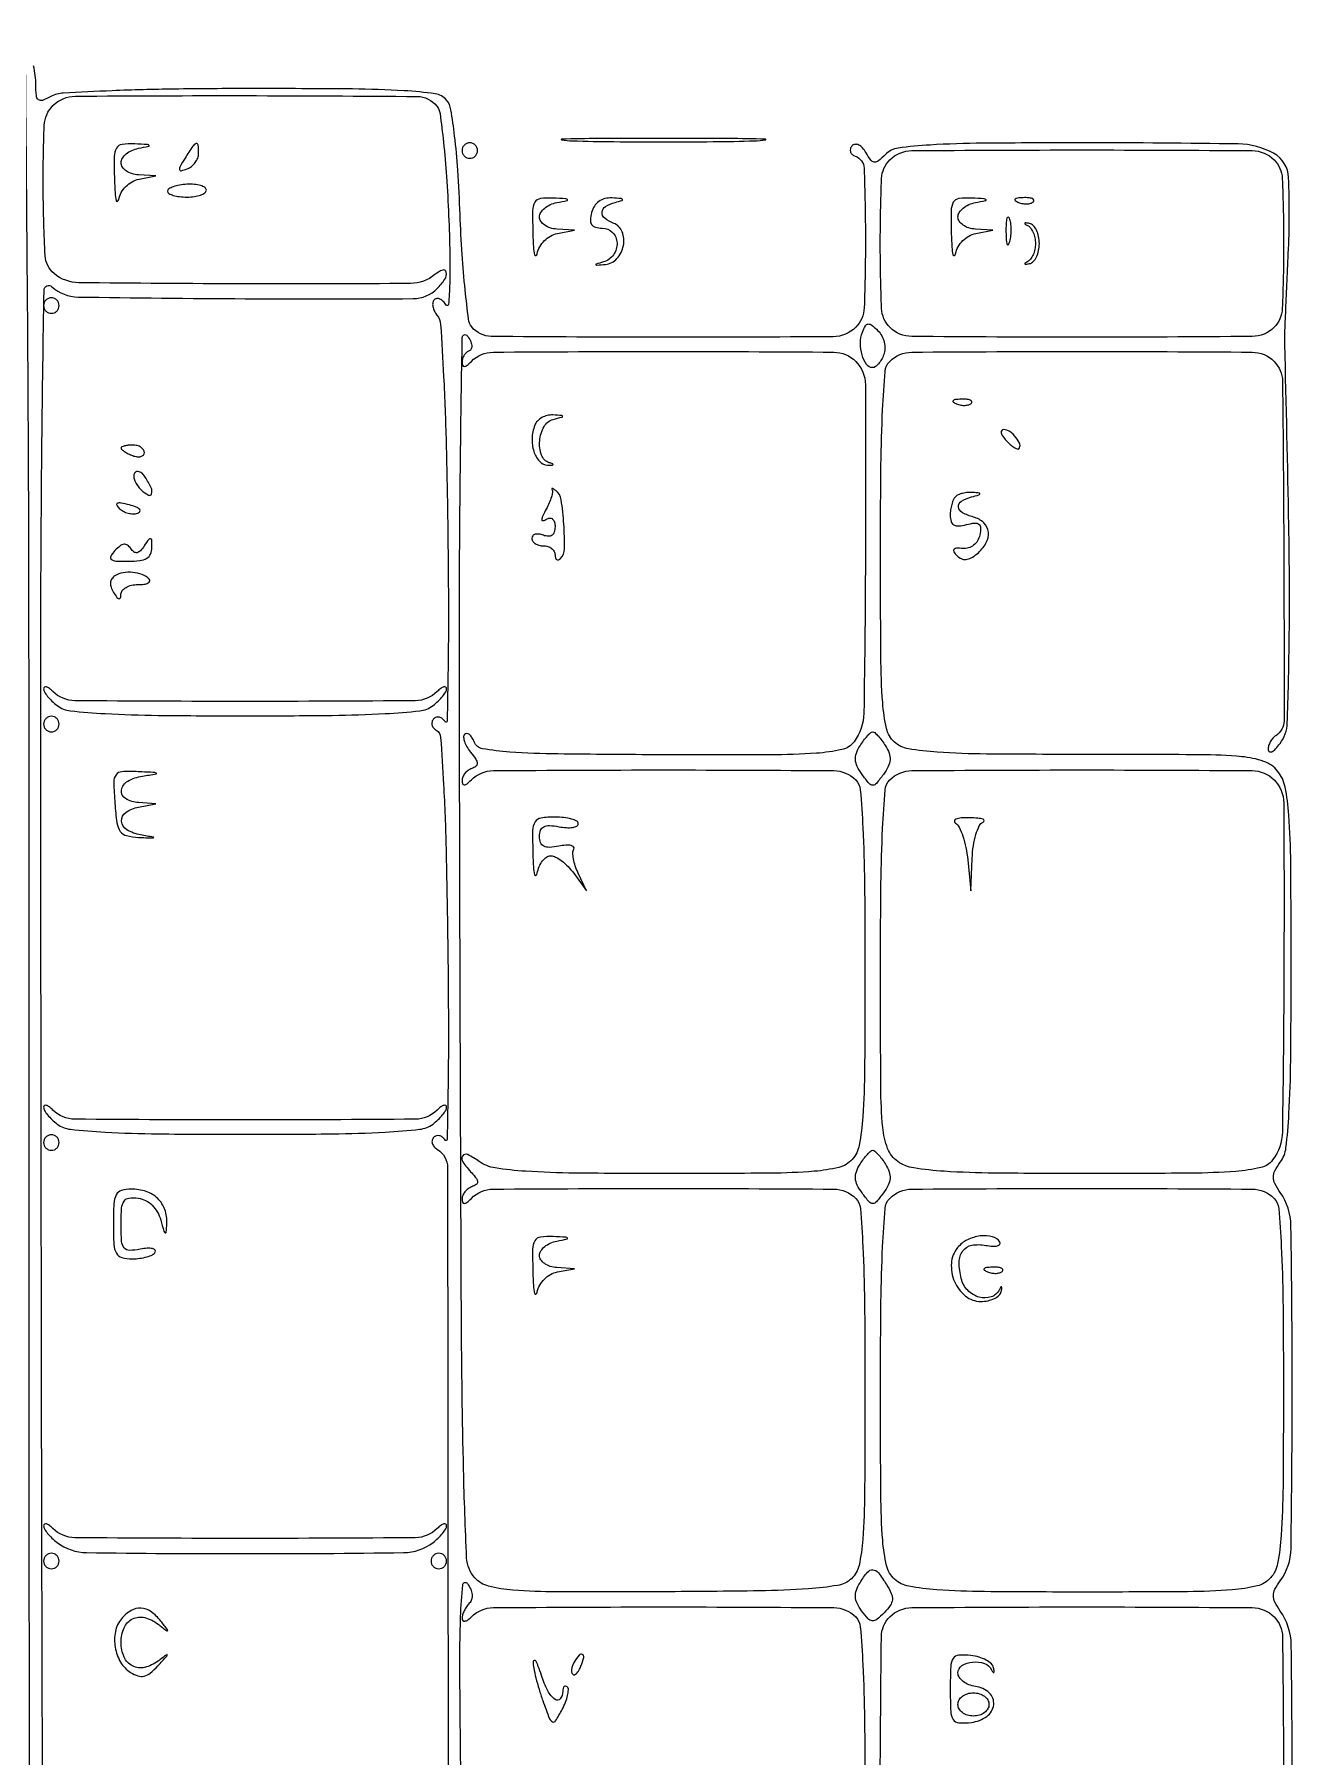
# Model space of a CAD drawing. Extents: x 0 to 512, y 0 to 435.
# Drawn here: x 242.8 to 405.6, y 212.8 to 435 of the extents above; entities that cross this region are included whole.
import ezdxf

# ---------------------------------------------------------------- set-up
doc = ezdxf.new("R2010")
doc.units = 0

msp = doc.modelspace()

# ---------------------------------------------------------------- linework, layer by layer
for points in [[(241.62366, 430.722993, -0.00039), (241.880004, 401.160107, -0.001711), (242.06395, 359.991197, -0.00037), (242.085674, 288.80864, 0.000412), (242.107058, 233.840465, 0.000647), (242.225457, 186.594976, 0.000156), (242.395562, 145.218803, 0.025651)], [(405.141723, 206.418368, 0.003882), (405.00864, 227.195031, 0.150328), (403.599913, 231.553891, -0.033417), (402.901901, 232.707332, -0.119918), (402.699827, 233.537765, -0.122712), (402.904038, 234.357313, -0.035757), (403.599913, 235.467527, 0.155491), (404.981333, 239.596494, 0.003588), (405.131068, 260.464684, 0.003679), (404.97782, 281.294355, 0.150189), (403.599913, 285.553891, -0.033417), (402.901901, 286.707332, -0.119918), (402.699827, 287.537765, -0.122712), (402.904038, 288.357313, -0.035757), (403.599913, 289.467527, 0.128963), (404.330233, 291.323644, 0.015665), (404.714277, 295.725665, 0.011449), (404.940856, 302.631747, 0.002475), (405, 314.580346, 0.001949), (404.947595, 328.02125, 0.015282), (404.707931, 334.266195, 0.032619), (404.221078, 337.873986, 0.121339), (403.25, 339.932159, 0.139454), (401.461423, 341.185781, 0.061931), (398.619364, 341.793053, 0.020252), (393.265486, 342.041135, 0.001483), (378.534541, 342.082943, -0.002087), (365.676213, 342.13497, -0.014206), (359.332289, 342.367457, -0.026447), (355.603377, 342.809234, -0.142135), (353.784541, 343.694988, -0.155231), (352.776971, 345.425609, -0.036836), (352.28672, 348.769176, -0.016188), (352.049313, 354.764702, -0.001801), (352, 368.454988, -0.002775), (352.060932, 379.431769, -0.009538), (352.275924, 386.554046, -0.008107), (352.600497, 391.504928, -0.177768), (353.2, 392.8, -0.196793), (356.037071, 393.988733, -0.002039), (378, 394.078314, -0.002039), (399.962929, 393.988733, -0.196793), (402.8, 392.8, -0.196074), (403.883077, 390.2251, -0.001696), (404.047289, 368.427776, -0.001412), (404.076256, 346.426962, -0.259531), (403, 344.5, 0.076707), (402.619786, 344.175378, 0.05495), (402.303092, 343.713662, 0.054799), (402.093722, 343.192381, 0.074923), (402.031803, 342.690983, 0.26766), (402.187746, 342.436494, 0.249168), (402.495408, 342.433543, 0.083458), (402.984701, 342.801912, 0.027944), (403.56537, 343.487035, 0.154183), (404.498945, 346.115882, 0.005877), (404.746215, 356.624458, 0.007505), (404.697586, 371.648006, 0.002132), (404.171851, 395, -0.015578), (404.176271, 396.009044, -0.000929), (404.290171, 399.053833, -0.001396), (404.442698, 402.679913, -0.001029), (404.631049, 406.6939, 0.022264), (404.674569, 416.52346, 0.263137), (402.737332, 419.650095, 0.122244), (398.181239, 420.853373, 0.003732), (378.536245, 421, 0.002026), (365.219982, 420.946056, 0.012568), (358.38996, 420.718968, 0.020045), (354.292194, 420.314213, 0.163139), (352.628919, 419.486062, -0.024952), (351.728906, 418.671658, -0.19806), (351.20274, 418.512031, -0.214623), (350.742165, 418.775334, -0.029614), (350.132493, 419.727731, 0.055044), (349.692407, 420.343939, 0.097528), (349.195729, 420.718542, 0.140498), (348.720247, 420.801429, 0.179453), (348.325003, 420.604765, 0.112582), (348.108603, 420.235212, 0.155205), (348.109532, 419.853133, 0.141799), (348.335597, 419.517031, 0.088718), (348.75, 419.279762, -0.307577), (349.887959, 417.722244, -0.007983), (350.053378, 408.649456, -0.009937), (349.895982, 399.711739, -0.189189), (348.8, 397.2, -0.196955), (345.893468, 395.983227, -0.002136), (323.89201, 395.911446, -0.001944), (301.772705, 396.019772, -0.226271), (299.250668, 397.25, -0.137192), (298.836525, 398.231632, -0.005774), (298.398072, 402.027234, -0.009582), (298.012771, 406.587326, -0.006631), (297.744356, 411.757605, 0.006531), (297.449609, 417.457159, 0.013353), (297.04085, 421.915286, 0.012179), (296.558922, 425.274452, 0.132231), (295.993688, 426.507605, 0.187301), (294.521921, 427.326528, 0.019566), (290.517892, 427.721485, 0.012749), (283.841062, 427.946569, 0.00205), (270.811814, 428, 0.003385), (260.811868, 427.9323, 0.006611), (252.842962, 427.718995, 0.004065), (246.538652, 427.415449, 0.10922), (244.934259, 426.964816, -0.033432), (243.856112, 426.47744, -0.265543), (243.336419, 426.562048, -0.204803), (243.059451, 427.085991, -0.020569), (243, 428.530558, 0.033125), (242.924578, 429.667761, 0.022994), (242.695915, 430.93565, 0.023271)], [(243.876482, 204.603981, -0.000416), (243.716775, 269.821359, -0.000253), (243.627749, 349.927438, -0.002719), (243.784602, 382.385532, -0.001791), (244.056118, 401.985762, -0.644137), (245.078741, 402.428862, 0.182022), (248.441516, 401.103227, 0.0027), (270.021492, 400.887373, 0.002549), (291.681658, 400.89811, 0.197459), (294.8, 402.2, 0.049787), (295.771109, 403.386482, 0.19008), (295.967368, 404.303952, 0.470127), (295.500062, 404.575828, 0.085386), (294.500336, 404.000279, -0.173234), (291.342116, 402.84865, -0.002245), (269.933866, 402.803497, -0.002257), (248.533221, 402.951032, -0.171996), (245.358719, 404.117253, -0.209495), (244.19692, 406.432701, -0.01118), (243.946931, 414.853481, -0.011758), (244.082888, 423.247603, -0.188612), (245.2, 425.8, -0.196955), (248.106559, 427.016784, -0.002136), (270.108031, 427.088566, -0.001943), (292.228038, 426.980283, -0.226469), (294.747801, 425.75, -0.135817), (295.162092, 424.773329, -0.005989), (295.604727, 421.07827, -0.009756), (295.995628, 416.634153, -0.006779), (296.271005, 411.601557, -0.00559), (296.418018, 406.690666, -0.011535), (296.401414, 402.849144, -0.011336), (296.266119, 400.148839, -0.727311), (295.955133, 400.072596, 0.05892), (295.579791, 400.545118, 0.092966), (295.152665, 400.835087, 0.126152), (294.744362, 400.900993, 0.175379), (294.411872, 400.745206, 0.155943), (294.224959, 400.382649, 0.085822), (294.227284, 399.878752, 0.071213), (294.413438, 399.313275, 0.056978), (294.762074, 398.774166, -0.157471), (295.238685, 397.56512, -0.0031), (295.621529, 390.846667, -0.006402), (295.943464, 382.360691, -0.002978), (296.154575, 371.344253, -0.002442), (296.237401, 361.390745, -0.004357), (296.194191, 353.20275, -0.001487), (296.078611, 346.390179, -0.74788), (295.804373, 346.315293, 0.082414), (295.480028, 346.686941, 0.114075), (295.085309, 346.883308, 0.130055), (294.683161, 346.873578, 0.126303), (294.333333, 346.666667, 0.125831), (294.12599, 346.316852, 0.129724), (294.11525, 345.914691, 0.114071), (294.310055, 345.519984, 0.082721), (294.6798, 345.195627, -0.240901), (295.236872, 344.272515, -0.004111), (295.613965, 338.193571, -0.007634), (295.9311, 329.952326, -0.002524), (296.15084, 317.844144, -0.002397), (296.235092, 307.698891, -0.00427), (296.193094, 299.349471, -0.001428), (296.078767, 292.390203, -0.748153), (295.804373, 292.315183, 0.082407), (295.480028, 292.686874, 0.114075), (295.085309, 292.883276, 0.130062), (294.683161, 292.873569, 0.126314), (294.333333, 292.666667, 0.143688), (294.138362, 292.309752, 0.130533), (294.157311, 291.889362, 0.106308), (294.397543, 291.466325, 0.07236), (294.822986, 291.109401, -0.25958), (296.123153, 288.781034, -0.000173), (296.196939, 213.145479, -0.00023), (296.209652, 137.972826, -0.174858)], [(297.846901, 210.099377, -0.001791), (297.719709, 223.545617, -0.009824), (297.819686, 230.80515, -0.015482), (298.085851, 234.933755, -0.68764), (298.682679, 235.099377, -0.05223), (299.111584, 234.371295, -0.082749), (299.299286, 233.673774, -0.100781), (299.235197, 233.054554, -0.118597), (298.932679, 232.55, 0.045799), (298.575716, 232.112763, 0.036766), (298.273975, 231.585313, 0.03802), (298.066905, 231.051648, 0.073665), (298, 230.6, 0.186338), (298.105558, 230.326591, 0.255088), (298.35, 230.241667, 0.116259), (298.734944, 230.40289, 0.039343), (299.2, 230.8, -0.196793), (302.037071, 231.988733, -0.002039), (324, 232.078314, -0.002039), (345.962929, 231.988733, -0.196793), (348.8, 230.8, -0.177591), (349.398979, 229.50722, -0.00819), (349.72388, 224.590441, -0.0096), (349.938992, 217.517779, -0.002801), (350, 206.628741, -0.002037)], [(351.952711, 206.427776, -0.001696), (352.116923, 228.2251, -0.196074), (353.2, 230.8, -0.196793), (356.037071, 231.988733, -0.002039), (378, 232.078314, -0.002039), (399.962929, 231.988733, -0.196793), (402.8, 230.8, -0.196074), (403.883077, 228.2251, -0.001696), (404.047289, 206.427776, -0.001412)]]:
    msp.add_lwpolyline(points, format="xyb")
for points in [[(253.136182, 416.25, 0.008876), (253.215341, 414.545676, 0.037925), (253.357296, 413.538187, 0.4941), (253.526507, 413.459109, 0.228399), (253.697675, 413.688507, -0.079048), (254.023972, 414.583199, -0.069592), (254.622985, 415.377015, -0.069592), (255.416801, 415.976028, -0.079048), (256.311493, 416.302325), (258.5, 416.727636), (256.25, 416.863818, -0.06105), (255.389669, 417.022506, -0.076116), (254.660937, 417.380191, -0.091222), (254.171693, 417.874123, -0.1508), (254, 418.430449, -0.142551), (254.168558, 419.009654, -0.078312), (254.660937, 419.568006, -0.067395), (255.389611, 420.022023, -0.058152), (256.25, 420.294267, 0.00362), (257.568679, 420.558172, 0.574721), (257.607621, 420.674595, 0.200802), (257.401331, 420.775265, 0.002047), (255.75, 420.863818, 0.043627), (254.114954, 420.802117, 0.236898), (253.399807, 420.323143, 0.126774), (253.109762, 419.246859, 0.009924)], [(262.25518, 419.037, 0.009881), (261.601474, 417.9427, 0.177548), (261.534482, 417.545994, 0.431009), (261.75284, 417.405183, 0.031326), (262.514633, 417.643989, 0.074871), (263.082467, 417.966003, 0.064514), (263.563673, 418.45574, 0.066849), (263.889164, 419.03186, 0.095479), (264, 419.606989, 0.027242), (263.939315, 420.719958, 0.476167), (263.67337, 420.891569, 0.167737), (263.245435, 420.567514, 0.008011)], [(298, 420, 0.099038), (298.076342, 419.618362, 0.097945), (298.29375, 419.29375, 0.097945), (298.618362, 419.076342, 0.099038), (299, 419, 0.099038), (299.381638, 419.076342, 0.097945), (299.70625, 419.29375, 0.097945), (299.923658, 419.618362, 0.099038), (300, 420, 0.099038), (299.923658, 420.381638, 0.097945), (299.70625, 420.70625, 0.097945), (299.381638, 420.923658, 0.099038), (299, 421, 0.099038), (298.618362, 420.923658, 0.097945), (298.29375, 420.70625, 0.097945), (298.076342, 420.381638, 0.099038)], [(312.25, 421.253232, 0.004245), (317.598995, 421.154493, 0.002492), (324, 421.122592, 0.002492), (330.401005, 421.154493, 0.004245), (335.75, 421.253232, 0.027484), (337.151289, 421.368256, 0.921279), (337.145312, 421.476903, 0.005617), (332.42691, 421.551054, 0.00112), (324, 421.569935, 0.00112), (315.57309, 421.551054, 0.005617), (310.854688, 421.476903, 0.921279), (310.848711, 421.368256, 0.027484)], [(402.8, 418.8, -0.188249), (403.853188, 416.398247, -0.010279), (404.025856, 408, -0.010279), (403.853188, 399.601753, -0.188249), (402.8, 397.2, -0.196793), (399.962929, 396.011267, -0.002039), (378, 395.921686, -0.002039), (356.037071, 396.011267, -0.196793), (353.2, 397.2, -0.188249), (352.146812, 399.601753, -0.010279), (351.974144, 408, -0.010279), (352.146812, 416.398247, -0.188249), (353.2, 418.8, -0.196793), (356.037071, 419.988733, -0.002039), (378, 420.078314, -0.002039), (399.962929, 419.988733, -0.196793)], [(260.000706, 414.75, 0.270848), (260.169229, 414.461096, 0.055606), (260.734582, 414.220312, 0.044518), (261.542178, 414.054453, 0.028403), (262.5, 414, 0.033994), (263.457585, 414.065179, 0.051942), (264.265625, 414.262675, 0.067521), (264.821893, 414.551104, 0.244085), (265, 414.894213, 0.25376), (264.8197, 415.226595, 0.071423), (264.265832, 415.483389, 0.0534), (263.458155, 415.6344, 0.033957), (262.500706, 415.644213, 0.028267), (261.543167, 415.534426, 0.043234), (260.735373, 415.32205, 0.052544), (260.16749, 415.048783, 0.259705)], [(307.136182, 409.25, 0.008876), (307.215341, 407.545676, 0.037925), (307.357296, 406.538187, 0.4941), (307.526507, 406.459109, 0.228399), (307.697675, 406.688507, -0.079048), (308.023972, 407.583199, -0.069592), (308.622985, 408.377015, -0.069592), (309.416801, 408.976028, -0.079048), (310.311493, 409.302325), (312.5, 409.727636), (310.25, 409.863818, -0.06105), (309.389669, 410.022506, -0.076116), (308.660937, 410.380191, -0.091222), (308.171693, 410.874123, -0.1508), (308, 411.430449, -0.142551), (308.168558, 412.009654, -0.078312), (308.660937, 412.568006, -0.067395), (309.389611, 413.022023, -0.058152), (310.25, 413.294267, 0.00362), (311.568679, 413.558172, 0.574721), (311.607621, 413.674595, 0.200802), (311.401331, 413.775265, 0.002047), (309.75, 413.863818, 0.043627), (308.114954, 413.802117, 0.236898), (307.399807, 413.323143, 0.126774), (307.109762, 412.246859, 0.009924)], [(314.710251, 412, 0.049229), (314.55836, 411.042979, 0.167579), (314.726188, 410.44369, 0.182942), (315.214569, 410.106846, 0.060551), (316.09362, 410, -0.202051), (317.415888, 409.442925, -0.186506), (317.998098, 408.083157, -0.164686), (317.540108, 406.552124, -0.168314), (316.25, 405.630742, 0.002816), (315.305243, 405.346431, 0.529106), (315.279881, 405.264303, 0.252612), (315.404789, 405.211178, 0.002079), (316.5, 405.317633, 0.185856), (317.980146, 406.066842, 0.134615), (318.820467, 407.733151, 0.143382), (318.667736, 409.518, 0.211628), (317.570137, 410.61146, -0.075079), (316.410093, 411.269947, -0.247679), (316.063633, 412.047754, -0.243624), (316.508842, 412.782995, -0.073325), (317.75, 413.310674, 0.007876), (318.663534, 413.564844, 0.50579), (318.711975, 413.698735, 0.231107), (318.519938, 413.810523, 0.004651), (317.366631, 413.883999, 0.072871), (316.433593, 413.798704, 0.09535), (315.655665, 413.444965, 0.097004), (315.073958, 412.833541, 0.077987)], [(361.136182, 409.25, 0.008876), (361.215341, 407.545676, 0.037925), (361.357296, 406.538187, 0.4941), (361.526507, 406.459109, 0.228399), (361.697675, 406.688507, -0.079048), (362.023972, 407.583199, -0.069592), (362.622985, 408.377015, -0.069592), (363.416801, 408.976028, -0.079048), (364.311493, 409.302325), (366.5, 409.727636), (364.25, 409.863818, -0.06105), (363.389669, 410.022506, -0.076116), (362.660937, 410.380191, -0.091222), (362.171693, 410.874123, -0.1508), (362, 411.430449, -0.142551), (362.168558, 412.009654, -0.078312), (362.660937, 412.568006, -0.067395), (363.389611, 413.022023, -0.058152), (364.25, 413.294267, 0.00362), (365.568679, 413.558172, 0.574721), (365.607621, 413.674595, 0.200802), (365.401331, 413.775265, 0.002047), (363.75, 413.863818, 0.043627), (362.114954, 413.802117, 0.236898), (361.399807, 413.323143, 0.126774), (361.109762, 412.246859, 0.009924)], [(369.8125, 413.316886, 0.051402), (370.359369, 413.160852, 0.05415), (370.916927, 413.123424, 0.060344), (371.402231, 413.202593, 0.126455), (371.729167, 413.395833, 0.296942), (371.77538, 413.614691, 0.208169), (371.592839, 413.799335, 0.077125), (371.112848, 413.910055, 0.028489), (370.416667, 413.921053, 0.018894), (369.670344, 413.862007, 0.168741), (369.37858, 413.720685, 0.470617), (369.395823, 413.538436, 0.054073)], [(368.194949, 409.5, 0.012823), (368.235556, 408.431793, 0.080377), (368.356533, 407.900903, 0.597527), (368.51666, 407.883358, 0.087174), (368.692991, 408.269032, 0.037336), (368.832894, 409.036634, 0.029507), (368.872264, 409.880008, 0.030339), (368.814405, 410.671085, 0.06278), (368.655937, 411.269032, 0.31318), (368.47713, 411.386009, 0.333666), (368.315079, 411.257153, 0.052471), (368.212705, 410.580113, 0.014395)], [(370.975, 410.341667, -0.118064), (371.367758, 410.013908, -0.056994), (371.698906, 409.444115, -0.0519), (371.923921, 408.738971, -0.051341), (372, 408, -0.051341), (371.923921, 407.261029, -0.0519), (371.698906, 406.555885, -0.056994), (371.367758, 405.986092, -0.118064), (370.975, 405.658333, 0.021854), (370.637176, 405.47198, 0.485648), (370.625625, 405.375208, 0.236791), (370.766318, 405.328524, 0.013819), (371.225, 405.408333, 0.155456), (371.712735, 405.680097, 0.074338), (372.125469, 406.276198, 0.062697), (372.405422, 407.088307, 0.05173), (372.5, 408, 0.05173), (372.405422, 408.911693, 0.062697), (372.125469, 409.723802, 0.074338), (371.712735, 410.319903, 0.155456), (371.225, 410.591667, 0.013819), (370.766318, 410.671476, 0.236791), (370.625625, 410.624792, 0.485648), (370.637176, 410.52802, 0.021854)], [(244, 400, 0.099038), (244.076342, 399.618362, 0.097945), (244.29375, 399.29375, 0.097945), (244.618362, 399.076342, 0.099038), (245, 399, 0.099038), (245.381638, 399.076342, 0.097945), (245.70625, 399.29375, 0.097945), (245.923658, 399.618362, 0.099038), (246, 400, 0.099038), (245.923658, 400.381638, 0.097945), (245.70625, 400.70625, 0.097945), (245.381638, 400.923658, 0.099038), (245, 401, 0.099038), (244.618362, 400.923658, 0.097945), (244.29375, 400.70625, 0.097945), (244.076342, 400.381638, 0.099038)], [(298.930114, 394.166667, 0.095922), (298.574552, 393.95576, 0.06856), (298.273221, 393.603229, 0.066264), (298.069593, 393.168456, 0.076568), (298, 392.716667, 0.087902), (298.075196, 392.29225, 0.334005), (298.287313, 392.154675, 0.155213), (298.641963, 392.295217, 0.025038), (299.2, 392.8, -0.196793), (302.037071, 393.988733, -0.002039), (324, 394.078314, -0.002039), (345.962929, 393.988733, -0.196793), (348.8, 392.8, -0.197507), (350.054794, 389.793683, -0.002447), (350.065777, 368.485922, -0.002853), (349.853023, 347.391756, -0.159636), (348.585091, 343.718734, -0.177555), (347.007904, 342.707015, -0.037862), (343.729874, 342.234297, -0.016235), (337.749563, 342.024506, -0.001691), (323.69826, 342.035508, -0.001846), (310.362644, 342.140309, -0.014426), (304.157965, 342.391118, -0.025622), (300.644638, 342.816472, -0.264061), (299.557826, 343.709903, 0.046373), (299.281257, 344.269405, 0.089032), (298.948793, 344.641382, 0.145589), (298.618684, 344.771203, 0.221242), (298.333961, 344.667294, 0.212664), (298.196479, 344.30892, 0.067832), (298.305866, 343.734658, 0.053879), (298.619715, 343.052732, 0.0378), (299.107499, 342.361545, -0.024085), (299.759341, 341.489622, -0.132336), (299.94832, 340.939078, -0.241202), (299.781035, 340.549777, -0.091989), (299.25, 340.254045, 0.074207), (298.772197, 340.009651, 0.066897), (298.367188, 339.628897, 0.070152), (298.093507, 339.174995, 0.100969), (298, 338.716667, 0.087902), (298.075196, 338.29225, 0.334005), (298.287313, 338.154675, 0.155213), (298.641963, 338.295217, 0.025038), (299.2, 338.8, -0.196793), (302.037071, 339.988733, -0.002039), (324, 340.078314, -0.002039), (345.962929, 339.988733, -0.196793), (348.8, 338.8, -0.177591), (349.398979, 337.50722, -0.00819), (349.72388, 332.590441, -0.0096), (349.938992, 325.517779, -0.002801), (350, 314.628741, -0.002037), (349.946969, 301.614276, -0.014622), (349.712086, 295.335592, -0.028537), (349.257463, 291.678964, -0.139599), (348.345012, 289.828741, -0.149614), (346.616475, 288.796811, -0.041129), (343.451371, 288.289369, -0.017323), (337.754339, 288.049284, -0.001869), (324.567519, 288, -0.002405), (312.581732, 288.05766, -0.01356), (306.186819, 288.292708, -0.023361), (302.27503, 288.727009, -0.113921), (300.222506, 289.556704, 0.039049), (298.725804, 290.439599, 0.377794), (298.070236, 290.259901, 0.309085), (298.084557, 289.49496, 0.034519), (299.25, 288.075, -0.026382), (299.850113, 287.3676, -0.164145), (300, 286.923333, -0.247772), (299.821933, 286.586056, -0.062037), (299.25, 286.291667, 0.0725), (298.772152, 286.032975, 0.06484), (298.367188, 285.639948, 0.068021), (298.093284, 285.177808, 0.10013), (298, 284.716667, 0.087902), (298.075196, 284.29225, 0.334005), (298.287313, 284.154675, 0.155213), (298.641963, 284.295217, 0.025038), (299.2, 284.8, -0.196793), (302.037071, 285.988733, -0.002039), (324, 286.078314, -0.002039), (345.962929, 285.988733, -0.196793), (348.8, 284.8, -0.177768), (349.399503, 283.504928, -0.008107), (349.724076, 278.554046, -0.009538), (349.939068, 271.431769, -0.002775), (350, 260.454988, -0.001834), (349.950196, 246.876246, -0.015857), (349.713933, 240.828439, -0.034922), (349.233856, 237.435789, -0.157495), (348.247176, 235.723692, -0.142849), (346.462621, 234.857719, -0.024725), (342.69648, 234.409073, -0.013993), (336.370507, 234.148658, -0.00221), (323.928216, 234.039916, -0.00175), (310.258492, 234.028702, -0.017611), (304.561068, 234.244729, -0.044121), (301.428977, 234.754372, -0.147492), (299.665513, 235.81711, -0.173983), (298.594317, 238.415349, -0.005737), (298.195378, 249.791468, -0.004723), (297.91858, 269.373295, -0.00044), (297.734473, 317.695621, -0.000627), (297.667031, 357.906067, -0.003121), (297.798407, 380.485172, -0.001459), (298.029194, 395.892046, -0.716976), (298.680114, 396.099723, -0.045025), (299.0712, 395.45549, -0.081929), (299.248051, 394.86738, -0.126154), (299.193311, 394.422281, -0.216628)], [(352.429755, 393.677541, -0.038125), (352.125458, 393.035544, -0.046782), (351.744225, 392.492778, -0.053712), (351.346964, 392.116973, -0.16403), (351, 392, -0.244881), (350.209897, 392.411648, -0.081941), (349.629627, 393.623221, -0.070701), (349.408271, 395.171878, -0.092062), (349.668129, 396.577541, -0.037237), (350.050873, 397.388755, -0.246627), (350.415389, 397.623379, -0.19703), (350.874813, 397.480873, -0.023892), (351.673489, 396.755083, -0.074985), (352.160785, 396.094695, -0.061341), (352.473142, 395.273555, -0.062823), (352.571778, 394.423231, -0.089339)], [(361.8125, 387.316886, 0.051402), (362.359369, 387.160852, 0.05415), (362.916927, 387.123424, 0.060344), (363.402231, 387.202593, 0.126455), (363.729167, 387.395833, 0.296942), (363.77538, 387.614691, 0.208169), (363.592839, 387.799335, 0.077125), (363.112848, 387.910055, 0.028489), (362.416667, 387.921053, 0.018894), (361.670344, 387.862007, 0.168741), (361.37858, 387.720685, 0.470617), (361.395823, 387.538436, 0.054073)], [(307.384042, 384.558413, 0.081702), (307.033894, 382.86045, 0.086913), (307.259105, 381.177981, 0.106208), (307.973109, 379.925374, 0.194606), (309.011484, 379.415192, 0.010809), (309.58505, 379.38611, 0.241247), (309.730861, 379.45554, 0.493409), (309.703203, 379.557952, 0.016609), (309.25, 379.727033, -0.23134), (308.252986, 380.71049, -0.107125), (308.021969, 382.562056, -0.10311), (308.578843, 384.395986, -0.206588), (309.75, 385.310674, 0.00218), (310.903211, 385.617417, 0.354061), (310.975405, 385.717293, 0.376975), (310.892099, 385.802233, 0.002269), (309.718615, 385.883999, 0.076644), (308.996305, 385.820298, 0.068974), (308.298013, 385.542459, 0.07202), (307.729024, 385.100678, 0.100434)], [(368.210573, 382.600859, 0.023968), (368.730077, 382.088723, 0.03842), (369.224083, 381.71042, 0.045304), (369.632938, 381.494344, 0.297152), (369.850136, 381.534328, 0.301864), (369.981063, 382.107085, 0.076948), (369.487692, 382.978461, 0.069007), (368.687482, 383.745464, 0.157897), (367.901556, 384, 0.236389), (367.649322, 383.873691, 0.218285), (367.587911, 383.589002, 0.09576), (367.782662, 383.138842, 0.036357)], [(254, 381.606989, 0.222225), (254.087111, 381.420671, 0.030693), (254.440625, 381.160341, 0.030395), (254.925442, 380.887494, 0.02136), (255.5, 380.638374, 0.055937), (256.074366, 380.488865, 0.100118), (256.559375, 380.516384, 0.147206), (256.877514, 380.710807, 0.184534), (257, 381.031385, 0.152681), (256.884506, 381.400789, 0.098158), (256.559375, 381.715469, 0.08088), (256.073532, 381.92777, 0.062722), (255.5, 382, 0.024748), (254.925176, 381.971531, 0.039339), (254.440625, 381.884553, 0.046727), (254.096084, 381.758929, 0.289661)], [(255.72996, 378.356763, 0.162263), (255.633699, 377.933875, 0.072431), (255.772475, 377.372905, 0.060595), (256.109768, 376.767304, 0.048917), (256.60496, 376.210573, 0.057917), (257.522792, 375.540845, 0.479348), (257.938442, 375.706529, 0.189502), (257.879072, 376.475461, 0.028298), (257.109687, 377.856763, 0.055855), (256.742516, 378.314191, 0.10922), (256.349772, 378.563302, 0.166991), (255.998241, 378.569188, 0.179665)], [(309.621066, 376.243517, -0.184344), (309.678886, 375.930371, -0.028041), (309.526269, 375.301488, -0.028254), (309.250179, 374.546626, -0.02107), (308.865048, 373.74784, 0.01202), (308.388883, 372.804279, 0.11809), (308.297432, 372.371464, 0.485002), (308.46184, 372.248856, 0.072928), (308.900232, 372.43834, -0.12386), (309.330106, 372.574672, -0.200553), (309.686964, 372.450358, -0.148073), (309.922832, 372.061928, -0.063011), (310, 371.452028, -0.071974), (309.902706, 370.779636, -0.165183), (309.611286, 370.36692, -0.171662), (309.13787, 370.226386, -0.078904), (308.5, 370.361626, 0.055937), (307.925634, 370.511135, 0.100118), (307.440625, 370.483616, 0.147206), (307.122486, 370.289193, 0.184534), (307, 369.968615, 0.152681), (307.115494, 369.599211, 0.098158), (307.440625, 369.284531, 0.08088), (307.926468, 369.07223, 0.062722), (308.5, 369, -0.076226), (309.073075, 368.912123, -0.089419), (309.559375, 368.657292, -0.100747), (309.884466, 368.278257, -0.127718), (310, 367.833333, 0.062486), (310.04991, 367.435525, 0.186229), (310.206215, 367.21559, 0.246208), (310.434567, 367.192243, 0.101463), (310.702007, 367.368674, 0.195288), (311.220754, 368.596733, 0.020423), (311.135047, 371.783967, 0.020588), (310.78857, 374.953188, 0.190609), (310.108221, 376.123029, 0.01718), (309.817696, 376.336185, 0.089276), (309.636884, 376.417048, 0.498938), (309.582203, 376.372545, 0.128005)], [(361.666667, 375.333333, 0.093998), (361.410261, 374.956895, 0.035076), (361.195833, 374.351459, 0.033238), (361.049178, 373.641883, 0.034353), (361, 372.926953, 0.075143), (361.118485, 372.143007, 0.191101), (361.47295, 371.702565, 0.151162), (362.101857, 371.564939, 0.042817), (363.100865, 371.736628, -0.033661), (364.162757, 371.939178, -0.199248), (364.696312, 371.790269, -0.234713), (364.915771, 371.329155, -0.046506), (364.81255, 370.393008, -0.083383), (364.526199, 369.652852, -0.092458), (364.021125, 369.076889, -0.095007), (363.354868, 368.732528, -0.093659), (362.605019, 368.656667, 0.026461), (361.790027, 368.6836, 0.217765), (361.463797, 368.526532, 0.333227), (361.449291, 368.236325, 0.048045), (361.850952, 367.749048, 0.086615), (362.427651, 367.343747, 0.131346), (363.027541, 367.235449, 0.10732), (363.689397, 367.437587, 0.045654), (364.457618, 367.964826, 0.088709), (365.61607, 369.337074, 0.15633), (365.928158, 370.77301, 0.182332), (365.339527, 371.970589, 0.125014), (364, 372.710251, -0.059824), (362.566174, 373.275114, -0.250066), (362.070169, 374.022482, -0.289084), (362.442184, 374.760355, -0.071467), (363.75, 375.310674, 0.004951), (364.704115, 375.57013, 0.258667), (364.834849, 375.699888, 0.467942), (364.761113, 375.809436, 0.007468), (363.916667, 375.883999, 0.040297), (363.261577, 375.879139, 0.038032), (362.602604, 375.770091, 0.0404), (362.034112, 375.581208, 0.096261)], [(253.76845, 373.83155, 0.0741), (254.270088, 373.460029, 0.058506), (254.899953, 373.2138, 0.059552), (255.556574, 373.1234, 0.085105), (256.13671, 373.212237, 0.170804), (256.424773, 373.435848, 0.353106), (256.396366, 373.701526, 0.106885), (255.940026, 373.995597, 0.02593), (255.080159, 374.268787, 0.013933), (253.995419, 374.520386, 0.131195), (253.522275, 374.491559, 0.470166), (253.436586, 374.27067, 0.069225)], [(253.210573, 368.389335, 0.050495), (252.654967, 367.654231, 0.378143), (252.725695, 367.258218, 0.15666), (253.302432, 367.040987, 0.012357), (254.960573, 367, 0.030717), (256.409758, 367.089112, 0.100781), (257.314548, 367.392682, 0.15502), (257.810522, 367.937386, 0.110387), (257.984687, 368.75, 0.012169), (257.952265, 369.729529, 0.328172), (257.795892, 369.918371, 0.306546), (257.557715, 369.831449, 0.011267), (256.984687, 369, -0.040526), (256.486359, 368.360437, -0.156992), (256.054715, 368.115333, -0.218369), (255.651344, 368.207652, -0.083604), (255.25, 368.639335, 0.088934), (254.827245, 369.084508, 0.19123), (254.377048, 369.202307, 0.137039), (253.858387, 368.986463, 0.039005)], [(253.186807, 365.115453, 0.109373), (252.79222, 364.73172, 0.128667), (252.62592, 364.239045, 0.104303), (252.708399, 363.646237, 0.054504), (253.037474, 362.973607, 0.020238), (253.466465, 362.352394, 0.175296), (253.743435, 362.171371, 0.409371), (253.92314, 362.280389, 0.059103), (253.984687, 362.75, -0.16809), (254.156267, 363.226971, -0.093314), (254.63196, 363.632812, -0.07457), (255.336747, 363.907286, -0.055684), (256.166667, 364, 0.03047), (256.952173, 364.047913, 0.080137), (257.492539, 364.204336, 0.2027), (257.698305, 364.434675, 0.286074), (257.637722, 364.695611, 0.104854), (256.731585, 365.284701, 0.068472), (255.513381, 365.570936, 0.067556), (254.244035, 365.519044, 0.094734)], [(244, 350.560243, 0.136068), (244.113892, 350.14948, 0.034543), (244.514062, 349.576935, 0.032636), (245.080167, 348.962297, 0.027989), (245.75, 348.392046, 0.136237), (247.458942, 347.712449, 0.013242), (251.939233, 347.347812, 0.010987), (258.764827, 347.124169, 0.002695), (270, 347.063607, 0.002695), (281.235173, 347.124169, 0.010987), (288.060767, 347.347812, 0.013242), (292.541058, 347.712449, 0.136237), (294.25, 348.392046, 0.027989), (294.919833, 348.962297, 0.032636), (295.485937, 349.576935, 0.034543), (295.886108, 350.14948, 0.136068), (296, 350.560243, 0.251912), (295.889743, 350.765195, 0.222394), (295.6475, 350.800821, 0.090374), (295.261641, 350.603894, 0.033322), (294.8, 350.2, -0.196793), (291.962929, 349.011267, -0.002039), (270, 348.921686, -0.002039), (248.037071, 349.011267, -0.196793), (245.2, 350.2, 0.033322), (244.738359, 350.603894, 0.090374), (244.3525, 350.800821, 0.222394), (244.110257, 350.765195, 0.251912)], [(244, 346, 0.099038), (244.076342, 345.618362, 0.097945), (244.29375, 345.29375, 0.097945), (244.618362, 345.076342, 0.099038), (245, 345, 0.099038), (245.381638, 345.076342, 0.097945), (245.70625, 345.29375, 0.097945), (245.923658, 345.618362, 0.099038), (246, 346, 0.099038), (245.923658, 346.381638, 0.097945), (245.70625, 346.70625, 0.097945), (245.381638, 346.923658, 0.099038), (245, 347, 0.099038), (244.618362, 346.923658, 0.097945), (244.29375, 346.70625, 0.097945), (244.076342, 346.381638, 0.099038)], [(352.642682, 343.200549, -0.053537), (353.112809, 342.230471, -0.103992), (353.229925, 341.38136, -0.097536), (352.996746, 340.520883, -0.043097), (352.383229, 339.509419, -0.015668), (351.468511, 338.337379, -0.222768), (351, 338.117741, -0.222768), (350.531489, 338.337379, -0.015668), (349.616771, 339.509419, -0.043097), (349.003254, 340.520883, -0.097536), (348.770075, 341.38136, -0.103992), (348.887191, 342.230471, -0.053537), (349.357318, 343.200549, -0.019296), (349.825594, 343.889697, -0.026122), (350.303413, 344.471411, -0.025065), (350.734335, 344.898381, -0.184727), (351, 345, -0.184727), (351.265665, 344.898381, -0.025065), (351.696587, 344.471411, -0.026122), (352.174406, 343.889697, -0.019296)], [(402.8, 338.8, -0.197439), (404.043606, 335.821586, -0.002397), (404.062328, 314.497671, -0.002792), (403.861775, 293.384501, -0.159898), (402.607954, 289.75, -0.176857), (401.071795, 288.762341, -0.036951), (397.853111, 288.284331, -0.016531), (392.048525, 288.049088, -0.001861), (378.862264, 288, -0.002362), (366.703066, 288.057438, -0.013413), (360.234955, 288.292146, -0.023102), (356.283554, 288.725721, -0.114377), (354.222506, 289.556704, -0.149943), (352.918706, 291.229312, -0.068876), (352.290648, 293.949473, -0.020971), (352.041744, 299.192046, -0.001376), (352, 314.356704, -0.002761), (352.060889, 325.38312, -0.009503), (352.275814, 332.533461, -0.008061), (352.600204, 337.503642, -0.177866), (353.2, 338.8, -0.196793), (356.037071, 339.988733, -0.002039), (378, 340.078314, -0.002039), (399.962929, 339.988733, -0.196793)], [(253.192502, 335.75, 0.016358), (253.454347, 333.263957, 0.119196), (253.890263, 332.156278, 0.181345), (254.700225, 331.602381, 0.049277), (256.262369, 331.378187, 0.000446), (258.10025, 331.298785, 0.240591), (258.198969, 331.34405, 0.567423), (258.176797, 331.402323, 0.000571), (256.512369, 331.694609, -0.09398), (254.756383, 332.355775, -0.242207), (254.070718, 333.479107, -0.26538), (254.608591, 334.603934, -0.104294), (256.25, 335.294267), (258.5, 335.727636), (256.25, 335.863818, -0.118671), (254.580679, 336.37415, -0.304697), (254.061587, 337.458847, -0.231206), (254.86176, 338.629462, -0.091864), (256.75, 339.283746, 0.001729), (258.515856, 339.5575, 0.610012), (258.549094, 339.65846, 0.188179), (258.349098, 339.748092, 0.001013), (256.192502, 339.850168, 0.023027), (254.098671, 339.848542, 0.226851), (253.342992, 339.442581, 0.166094), (253.055344, 338.520824, 0.011384)], [(307.136182, 329.25, 0.008987), (307.215645, 327.547331, 0.039868), (307.359663, 326.55625, 0.525484), (307.531558, 326.487763, 0.200632), (307.705733, 326.75, -0.05315), (307.968631, 327.6106, -0.064113), (308.396165, 328.339063, -0.075909), (308.914943, 328.832618, -0.153427), (309.447579, 329, -0.122745), (310.063924, 328.846379, -0.040404), (310.85663, 328.339063, -0.037413), (311.678634, 327.611017, -0.034552), (312.406913, 326.75), (314.057771, 324.5), (312.982641, 326.770667, -0.030249), (312.609101, 327.701205, -0.035794), (312.374901, 328.61957, -0.038616), (312.29543, 329.404153, -0.145342), (312.423493, 329.87621, 0.341818), (312.394849, 330.147598, 0.157104), (312.06242, 330.327156, 0.065939), (311.383261, 330.362431, 0.027279), (310.469738, 330.238966, -0.033962), (309.265992, 330.092614, -0.132054), (308.538148, 330.247368, -0.191187), (308.13814, 330.70262, -0.085981), (308, 331.5, -0.086341), (308.139132, 332.299706, -0.192569), (308.541678, 332.754081, -0.131269), (309.276412, 332.906296, -0.033042), (310.5, 332.755249, 0.031701), (311.458177, 332.634359, 0.053628), (312.265625, 332.670744, 0.076393), (312.816555, 332.843992, 0.285831), (313, 333.138672, 0.276992), (312.800694, 333.470837, 0.052634), (312.11875, 333.746985, 0.04277), (311.149517, 333.937513, 0.02716), (310, 334, 0.035951), (308.177086, 333.86876, 0.224801), (307.418918, 333.365515, 0.133295), (307.111639, 332.286889, 0.010291)], [(361.675504, 333.221711, -0.140134), (362.156047, 332.680231, -0.031246), (362.625082, 331.522486, -0.030103), (363.015478, 330.068191, -0.025129), (363.257401, 328.487024), (363.663794, 324.5), (363.831897, 328.666667, -0.027474), (363.987854, 330.298951, -0.036156), (364.317807, 331.757538, -0.039279), (364.755937, 332.876279, -0.185971), (365.25, 333.337719, 0.302003), (365.382033, 333.530429, 0.328904), (365.251562, 333.712635, 0.057351), (364.578445, 333.848577, 0.015875), (363.5, 333.90574, 0.021073), (362.399009, 333.882691, 0.074041), (361.707732, 333.734713, 0.298972), (361.533534, 333.496335, 0.269866)], [(244, 296.560243, 0.136068), (244.113892, 296.14948, 0.034543), (244.514062, 295.576935, 0.032636), (245.080167, 294.962297, 0.027989), (245.75, 294.392046, 0.136237), (247.458942, 293.712449, 0.013242), (251.939233, 293.347812, 0.010987), (258.764827, 293.124169, 0.002695), (270, 293.063607, 0.002695), (281.235173, 293.124169, 0.010987), (288.060767, 293.347812, 0.013242), (292.541058, 293.712449, 0.136237), (294.25, 294.392046, 0.027989), (294.919833, 294.962297, 0.032636), (295.485937, 295.576935, 0.034543), (295.886108, 296.14948, 0.136068), (296, 296.560243, 0.251912), (295.889743, 296.765195, 0.222394), (295.6475, 296.800821, 0.090374), (295.261641, 296.603894, 0.033322), (294.8, 296.2, -0.196793), (291.962929, 295.011267, -0.002039), (270, 294.921686, -0.002039), (248.037071, 295.011267, -0.196793), (245.2, 296.2, 0.033322), (244.738359, 296.603894, 0.090374), (244.3525, 296.800821, 0.222394), (244.110257, 296.765195, 0.251912)], [(244, 292, 0.099038), (244.076342, 291.618362, 0.097945), (244.29375, 291.29375, 0.097945), (244.618362, 291.076342, 0.099038), (245, 291, 0.099038), (245.381638, 291.076342, 0.097945), (245.70625, 291.29375, 0.097945), (245.923658, 291.618362, 0.099038), (246, 292, 0.099038), (245.923658, 292.381638, 0.097945), (245.70625, 292.70625, 0.097945), (245.381638, 292.923658, 0.099038), (245, 293, 0.099038), (244.618362, 292.923658, 0.097945), (244.29375, 292.70625, 0.097945), (244.076342, 292.381638, 0.099038)], [(352.642682, 289.200549, -0.053537), (353.112809, 288.230471, -0.103992), (353.229925, 287.38136, -0.097536), (352.996746, 286.520883, -0.043097), (352.383229, 285.509419, -0.015668), (351.468511, 284.337379, -0.222768), (351, 284.117741, -0.222768), (350.531489, 284.337379, -0.015668), (349.616771, 285.509419, -0.043097), (349.003254, 286.520883, -0.097536), (348.770075, 287.38136, -0.103992), (348.887191, 288.230471, -0.053537), (349.357318, 289.200549, -0.019296), (349.825594, 289.889697, -0.026122), (350.303413, 290.471411, -0.025065), (350.734335, 290.898381, -0.184727), (351, 291, -0.184727), (351.265665, 290.898381, -0.025065), (351.696587, 290.471411, -0.026122), (352.174406, 289.889697, -0.019296)], [(253, 281.5, 0.012802), (253.06812, 278.839967, 0.111917), (253.38561, 277.71088, 0.209074), (254.079462, 277.170636, 0.06242), (255.440983, 277, 0.03234), (256.414155, 277.063011, 0.037812), (257.320249, 277.251316, 0.041221), (258.043219, 277.52583, 0.143967), (258.410721, 277.855543, 0.332306), (258.386091, 278.134463, 0.162929), (258.058668, 278.321085, 0.068119), (257.382426, 278.361032, 0.027972), (256.469738, 278.238966, -0.043047), (255.055, 278.092955, -0.237418), (254.385482, 278.415874, -0.149684), (254.066505, 279.268402, -0.015218), (254, 281.452974, -0.016786), (254.06993, 283.535375, -0.129099), (254.378146, 284.453394, -0.224466), (255.013379, 284.841542, -0.062717), (256.209006, 284.819551, -0.082228), (257.16617, 284.51532, -0.075001), (258.008654, 283.911881, -0.070914), (258.673094, 283.052085, -0.061716), (259.109325, 282, 0.003663), (259.517059, 280.566477, 0.194685), (259.69049, 280.347117, 0.549203), (259.828073, 280.420012, 0.007632), (259.90032, 281.55, 0.096093), (259.6416, 283.346731, 0.117384), (258.730129, 284.774063, 0.111751), (257.232376, 285.684553, 0.081085), (255.3, 286, 0.072715), (254.04514, 285.816536, 0.20478), (253.377778, 285.26087, 0.10542), (253.068326, 284.108898, 0.013093)], [(402.8, 284.8, -0.177591), (403.398979, 283.50722, -0.00819), (403.72388, 278.590441, -0.0096), (403.938992, 271.517779, -0.002801), (404, 260.628741, -0.002037), (403.946969, 247.614276, -0.014622), (403.712086, 241.335592, -0.028537), (403.257463, 237.678964, -0.139599), (402.345012, 235.828741, -0.15057), (400.606019, 234.794975, -0.040504), (397.396918, 234.28868, -0.017056), (391.612406, 234.049033, -0.001824), (378.173753, 234, -0.002093), (365.436341, 234.053325, -0.014877), (359.266015, 234.28868, -0.029069), (355.667072, 234.744552, -0.138741), (353.828741, 235.654988, -0.152054), (352.792095, 237.410398, -0.039529), (352.287629, 240.689985, -0.016646), (352.048649, 246.614141, -0.001757), (352, 260.454988, -0.002775), (352.060932, 271.431769, -0.009538), (352.275924, 278.554046, -0.008107), (352.600497, 283.504928, -0.177768), (353.2, 284.8, -0.196793), (356.037071, 285.988733, -0.002039), (378, 286.078314, -0.002039), (399.962929, 285.988733, -0.196793)], [(307.136182, 275.25, 0.008876), (307.215341, 273.545676, 0.037925), (307.357296, 272.538187, 0.4941), (307.526507, 272.459109, 0.228399), (307.697675, 272.688507, -0.079048), (308.023972, 273.583199, -0.069592), (308.622985, 274.377015, -0.069592), (309.416801, 274.976028, -0.079048), (310.311493, 275.302325), (312.5, 275.727636), (310.25, 275.863818, -0.06105), (309.389669, 276.022506, -0.076116), (308.660937, 276.380191, -0.091222), (308.171693, 276.874123, -0.1508), (308, 277.430449, -0.142551), (308.168558, 278.009654, -0.078312), (308.660937, 278.568006, -0.067395), (309.389611, 279.022023, -0.058152), (310.25, 279.294267, 0.00362), (311.568679, 279.558172, 0.574721), (311.607621, 279.674595, 0.200802), (311.401331, 279.775265, 0.002047), (309.75, 279.863818, 0.043627), (308.114954, 279.802117, 0.236898), (307.399807, 279.323143, 0.126774), (307.109762, 278.246859, 0.009924)], [(361.950415, 278.440253, 0.157939), (361.148165, 276.428381, 0.118798), (361.554577, 274.065652, 0.122005), (362.977342, 272.192701, 0.171231), (364.940748, 271.5, 0.050438), (365.87515, 271.594498, 0.06176), (366.706397, 271.874531, 0.073521), (367.315953, 272.287165, 0.158566), (367.591667, 272.775, 0.013819), (367.671476, 273.233682, 0.236791), (367.624792, 273.374375, 0.485648), (367.52802, 273.362824, 0.021854), (367.341667, 273.025, -0.19591), (366.281864, 272.088923, -0.155583), (364.74213, 272.045987, -0.131071), (363.262743, 272.935734, -0.131441), (362.424909, 274.443165, -0.060723), (362.157107, 276.581189, -0.160836), (362.629507, 278.027848, -0.192497), (363.792907, 278.750591, -0.09136), (365.586955, 278.738627, 0.029408), (366.454678, 278.625109, 0.072688), (367.093101, 278.672333, 0.174436), (367.395627, 278.863841, 0.313345), (367.410721, 279.144457, 0.195188), (366.442961, 279.852577, 0.09388), (364.881634, 279.944727, 0.083201), (363.213272, 279.439082, 0.104825)], [(365.8125, 275.316886, 0.051402), (366.359369, 275.160852, 0.05415), (366.916927, 275.123424, 0.060344), (367.402231, 275.202593, 0.126455), (367.729167, 275.395833, 0.296942), (367.77538, 275.614691, 0.208169), (367.592839, 275.799335, 0.077125), (367.112848, 275.910055, 0.028489), (366.416667, 275.921053, 0.018894), (365.670344, 275.862007, 0.168741), (365.37858, 275.720685, 0.470617), (365.395823, 275.538436, 0.054073)], [(244, 242.560243, 0.136068), (244.113892, 242.14948, 0.034543), (244.514062, 241.576935, 0.032636), (245.080167, 240.962297, 0.027989), (245.75, 240.392046, 0.160416), (249.544895, 239.087183, 0.003265), (270, 238.953606, 0.003265), (290.455105, 239.087183, 0.160416), (294.25, 240.392046, 0.027989), (294.919833, 240.962297, 0.032636), (295.485937, 241.576935, 0.034543), (295.886108, 242.14948, 0.136068), (296, 242.560243, 0.251912), (295.889743, 242.765195, 0.222394), (295.6475, 242.800821, 0.090374), (295.261641, 242.603894, 0.033322), (294.8, 242.2, -0.196793), (291.962929, 241.011267, -0.002039), (270, 240.921686, -0.002039), (248.037071, 241.011267, -0.196793), (245.2, 242.2, 0.033322), (244.738359, 242.603894, 0.090374), (244.3525, 242.800821, 0.222394), (244.110257, 242.765195, 0.251912)], [(244, 238, 0.099038), (244.076342, 237.618362, 0.097945), (244.29375, 237.29375, 0.097945), (244.618362, 237.076342, 0.099038), (245, 237, 0.099038), (245.381638, 237.076342, 0.097945), (245.70625, 237.29375, 0.097945), (245.923658, 237.618362, 0.099038), (246, 238, 0.099038), (245.923658, 238.381638, 0.097945), (245.70625, 238.70625, 0.097945), (245.381638, 238.923658, 0.099038), (245, 239, 0.099038), (244.618362, 238.923658, 0.097945), (244.29375, 238.70625, 0.097945), (244.076342, 238.381638, 0.099038)], [(294, 238, 0.099038), (294.076342, 237.618362, 0.097945), (294.29375, 237.29375, 0.097945), (294.618362, 237.076342, 0.099038), (295, 237, 0.099038), (295.381638, 237.076342, 0.097945), (295.70625, 237.29375, 0.097945), (295.923658, 237.618362, 0.099038), (296, 238, 0.099038), (295.923658, 238.381638, 0.097945), (295.70625, 238.70625, 0.097945), (295.381638, 238.923658, 0.099038), (295, 239, 0.099038), (294.618362, 238.923658, 0.097945), (294.29375, 238.70625, 0.097945), (294.076342, 238.381638, 0.099038)], [(352.792129, 234.961247, -0.035943), (353.39472, 233.821621, -0.125635), (353.529864, 233.007888, -0.133245), (353.25541, 232.256748, -0.042564), (352.482117, 231.33926, -0.026336), (351.519396, 230.472946, -0.192828), (350.938448, 230.293813, -0.190913), (350.391101, 230.56443, -0.025747), (349.566213, 231.578562, -0.045445), (348.981137, 232.553414, -0.098342), (348.762666, 233.396125, -0.102333), (348.886538, 234.236506, -0.052033), (349.357318, 235.200549, -0.03029), (350.337662, 236.577222, -0.244977), (351.025916, 236.877124, -0.215326), (351.726877, 236.499871, -0.023664)], [(254.045681, 230.555042, 0.124759), (253.26029, 228.906017, 0.091642), (253.232881, 226.872817, 0.09096), (253.936046, 224.950749, 0.120263), (255.231236, 223.619078, 0.06378), (256.174553, 223.183573, 0.136212), (256.970223, 223.156212, 0.112513), (257.765607, 223.550747, 0.036008), (258.731236, 224.462182, 0.000935), (259.882096, 225.721554, 0.173683), (259.948856, 225.881863, 0.633898), (259.880396, 225.918512, 0.001651), (258.762735, 225.083356, -0.104094), (257.037118, 224.276042, -0.176733), (255.473143, 224.464153, -0.175225), (254.388697, 225.618206, -0.1022), (254, 227.5, -0.102288), (254.390842, 229.390503, -0.177503), (255.480828, 230.539423, -0.179203), (257.04644, 230.705568, -0.104362), (258.762735, 229.861876, 0.001615), (259.881367, 228.990778, 0.38635), (260.000169, 229.000179, 0.368775), (260.006029, 229.122548, 0.001579), (259.127555, 230.25, 0.071036), (257.860298, 231.463901, 0.14146), (256.561943, 231.924651, 0.150986), (255.27664, 231.610451, 0.084855)], [(307.178166, 225, 0.051987), (307.247645, 224.199164, 0.012994), (307.529914, 222.915262, 0.013135), (307.931732, 221.455808, 0.012869), (308.412131, 220.009404, 0.005257), (309.28766, 217.661461, 0.19446), (309.670214, 217.252099, 0.381022), (310.073552, 217.373765, 0.014589), (310.917074, 218.845051, 0.027949), (311.351349, 219.778351, 0.038796), (311.625657, 220.658634, 0.043508), (311.725201, 221.377693, 0.212097), (311.58102, 221.752313, 0.139848), (311.361012, 221.874657, 0.260401), (311.170675, 221.81995, 0.147235), (311.040282, 221.574937, 0.049213), (311, 221.166667, -0.16955), (310.669931, 220.221281, -0.407188), (310.001522, 220.136877, -0.114426), (309.059556, 221.266239, -0.039243), (308.246748, 223.25, 0.012588), (307.842017, 224.410395, 0.04689), (307.502791, 225.104687, 0.349441), (307.307364, 225.17608, 0.317947)], [(312.458881, 224.933469, 0.049364), (312.242038, 224.490157, 0.059701), (312.133355, 224.040231, 0.070517), (312.142323, 223.651151, 0.156651), (312.276326, 223.390341, 0.281567), (312.50546, 223.335123, 0.118528), (312.786868, 223.507038, 0.069269), (313.083816, 223.899181, 0.035865), (313.345077, 224.456872, 0.029555), (313.696703, 225.564815, 0.344086), (313.525317, 225.954259, 0.36195), (313.120758, 225.871774, 0.030391)], [(361, 221.5, 0.010161), (361.05935, 218.579904, 0.132419), (361.381322, 217.553433, 0.242659), (362.105617, 217.131557, 0.041491), (363.75, 217.183578, 0.128475), (365.725971, 217.950231, 0.212542), (366.609466, 219.471032, 0.241295), (366.026493, 220.991624, 0.148599), (364.25, 221.819551, -0.059475), (363.389646, 222.048322, -0.070703), (362.660937, 222.465428, -0.083039), (362.169747, 222.999009, -0.145606), (362, 223.569551, -0.257915), (362.516567, 224.504364, -0.117543), (363.881187, 224.967406, -0.105819), (365.416253, 224.78583, -0.197981), (366.341667, 223.975, 0.022434), (366.528143, 223.637877, 0.481148), (366.626617, 223.625625, 0.23836), (366.67498, 223.766965, 0.014231), (366.597881, 224.225, 0.159997), (366.309958, 224.736701, 0.060745), (365.634663, 225.218418, 0.052152), (364.714242, 225.601152, 0.043034), (363.672881, 225.816422, 0.044838), (362.090668, 225.86108, 0.24338), (361.37716, 225.434472, 0.129094), (361.059293, 224.398369, 0.010228)], [(366, 219.5, -0.130775), (365.846791, 218.924246, -0.10214), (365.416667, 218.4375, -0.08892), (364.769411, 218.111864, -0.072314), (364, 218, -0.072314), (363.230589, 218.111864, -0.08892), (362.583333, 218.4375, -0.10214), (362.153209, 218.924246, -0.130775), (362, 219.5, -0.130775), (362.153209, 220.075754, -0.10214), (362.583333, 220.5625, -0.08892), (363.230589, 220.888136, -0.072314), (364, 221, -0.072314), (364.769411, 220.888136, -0.08892), (365.416667, 220.5625, -0.10214), (365.846791, 220.075754, -0.130775)]]:
    msp.add_lwpolyline(points, format="xyb", close=True)

doc.saveas('drawing.dxf')
